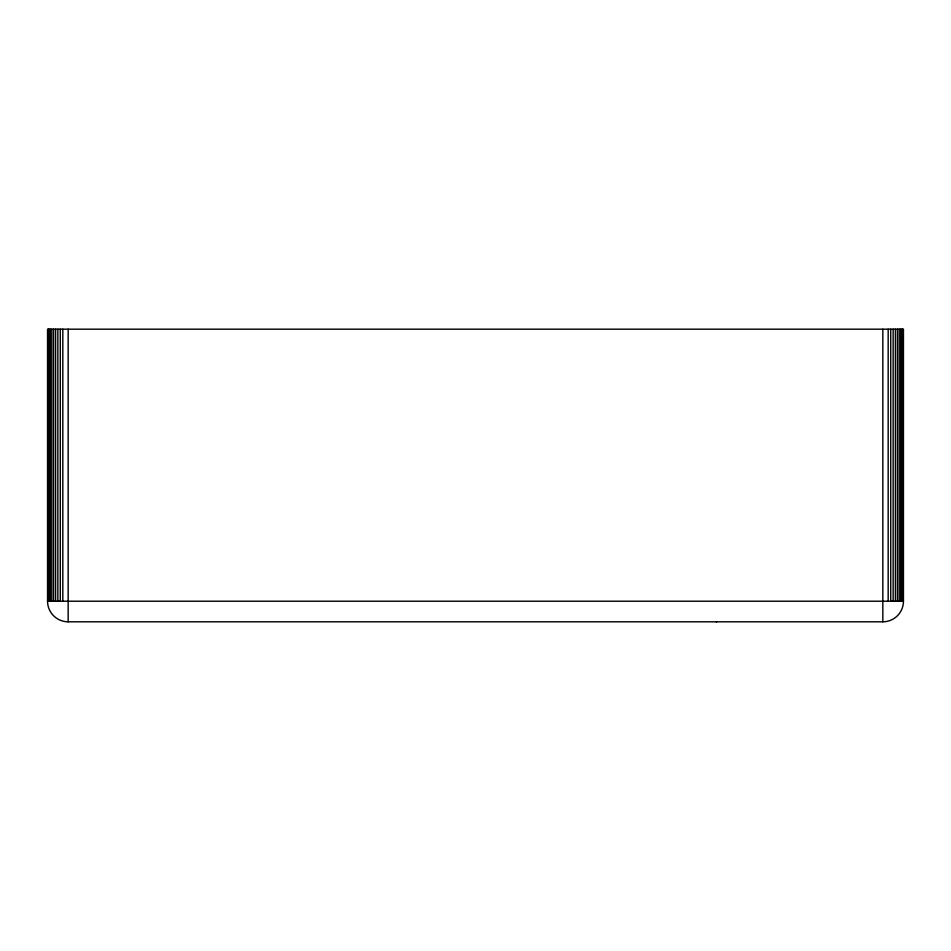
<?xml version="1.0" encoding="UTF-8"?>
<svg xmlns="http://www.w3.org/2000/svg" width="951" height="951" viewBox="0 0 951 951"><rect width="100%" height="100%" fill="white"/><g stroke="black" fill="none" stroke-linecap="round" stroke-linejoin="round"><path stroke-width="1.43" d="M716.234 621.811L716.614 621.811M47.55 601.21L903.45 601.21L903.45 329.189L47.55 329.189L47.55 601.21A20.613 20.613 0 0 0 68.163 621.811L882.837 621.811A20.613 20.613 0 0 0 903.45 601.21M902.749 329.189L902.749 601.21M901.881 329.189L901.881 601.21M900.692 329.189L900.692 601.21M899.194 329.189L899.194 601.21M897.411 329.189L897.411 601.21M895.39 329.189L895.39 601.21M893.144 329.189L893.144 601.21M890.73 329.189L890.73 601.21M888.175 329.189L888.175 601.21M882.837 329.189L882.837 621.811M68.163 329.189L68.163 621.811M62.825 329.189L62.825 601.21M60.27 329.189L60.27 601.21M57.856 329.189L57.856 601.21M55.61 329.189L55.61 601.21M53.589 329.189L53.589 601.21M51.806 329.189L51.806 601.21M50.308 329.189L50.308 601.21M49.119 329.189L49.119 601.21M48.251 329.189L48.251 601.21"/></g></svg>
